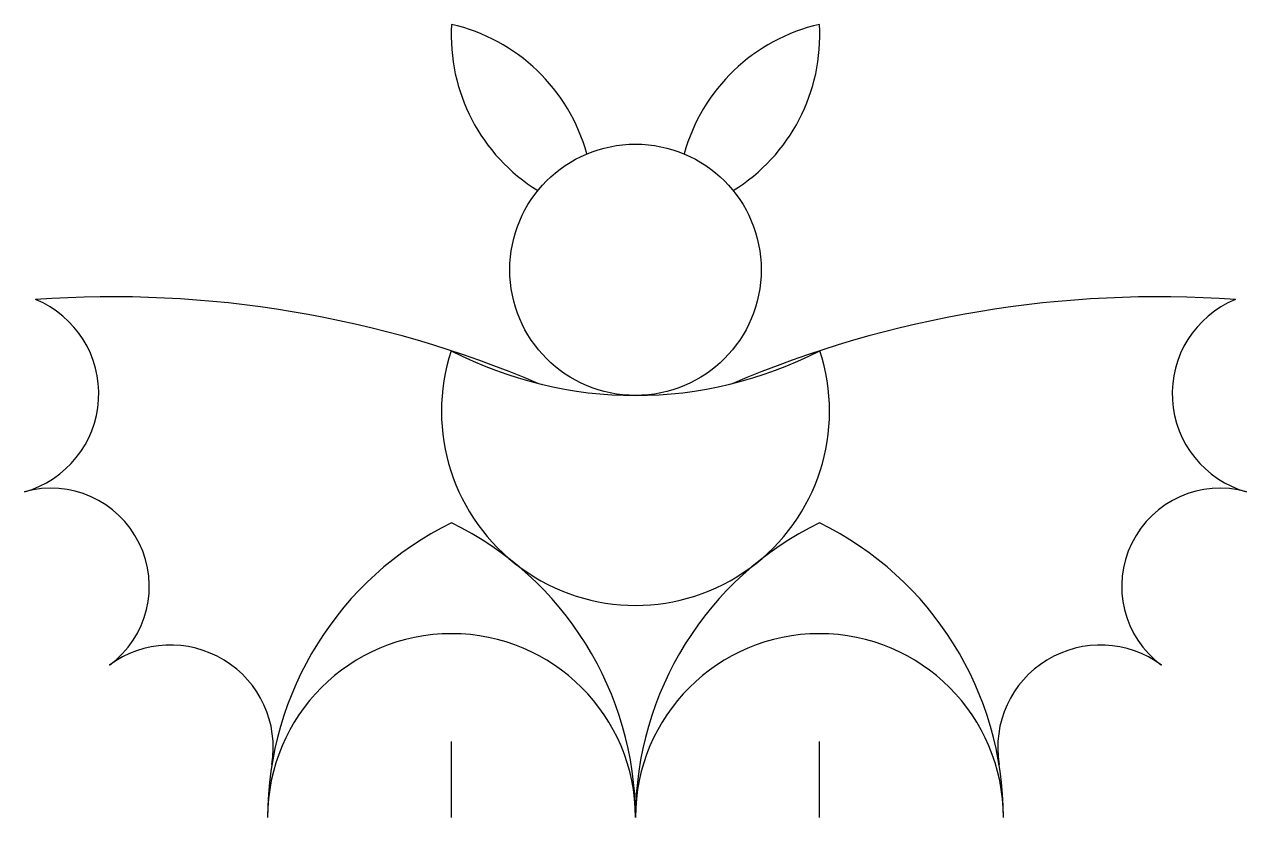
# Model space of a CAD drawing. Extents: x -104 to 104, y -31 to 104.
import ezdxf

# ---------------------------------------------------------------- set-up
doc = ezdxf.new("R2010")
doc.units = 0
doc.layers.add('MODELSKETCH_VISIBLE', color=7, linetype='CONTINUOUS')

msp = doc.modelspace()

# ---------------------------------------------------------------- linework, layer by layer
at = {"layer": 'MODELSKETCH_VISIBLE'}
for p, q in [((-31.29, -31.29), (-31.29, -18.35)), ((31.29, -31.29), (31.29, -18.35))]:
    msp.add_line(p, q, dxfattribs=at)
msp.add_circle((0, 61.91), 21.38, dxfattribs=at)
msp.add_circle((0, 61.91), 21.38, dxfattribs=at)
for centre, radius, start, end in [((-0.35, 101.77), 30.99, 176.5122, 238.3762), ((-38.16, 73.44), 30.99, 15.3205, 77.1845), ((38.16, 73.44), 30.99, 102.8155, 164.6795), ((0.35, 101.77), 30.99, 301.6238, 3.4878), ((-108.63, 40.82), 17.34, 285.7209, 67.619), ((-88.91, -127.77), 185.09, 66.9448, 94.064), ((88.91, -127.77), 185.09, 85.936, 113.0552), ((108.63, 40.82), 17.34, 112.381, 254.2791), ((0, 37.83), 33.01, 161.7948, 18.2052), ((0, 37.83), 33.01, 161.7948, 18.2052), ((0, 108.95), 68.42, 242.7219, 297.2781), ((0, 108.95), 68.42, 242.7219, 297.2781), ((-99.41, 8.05), 16.7, 306.5157, 105.7209), ((99.41, 8.05), 16.7, 74.2791, 233.4843), ((-6.71, -31.29), 55.86, 116.0977, 180), ((-55.86, -31.29), 55.86, 0, 63.9023), ((55.86, -31.29), 55.86, 116.0977, 180), ((6.71, -31.29), 55.86, 0, 63.9023), ((-31.29, -31.29), 31.29, 0, 180), ((31.29, -31.29), 31.29, 0, 180), ((-79.08, -19.41), 17.47, 350.6757, 126.5157), ((79.08, -19.41), 17.47, 53.4843, 189.3243)]:
    msp.add_arc(centre, radius, start, end, dxfattribs=at)

doc.saveas('drawing.dxf')
